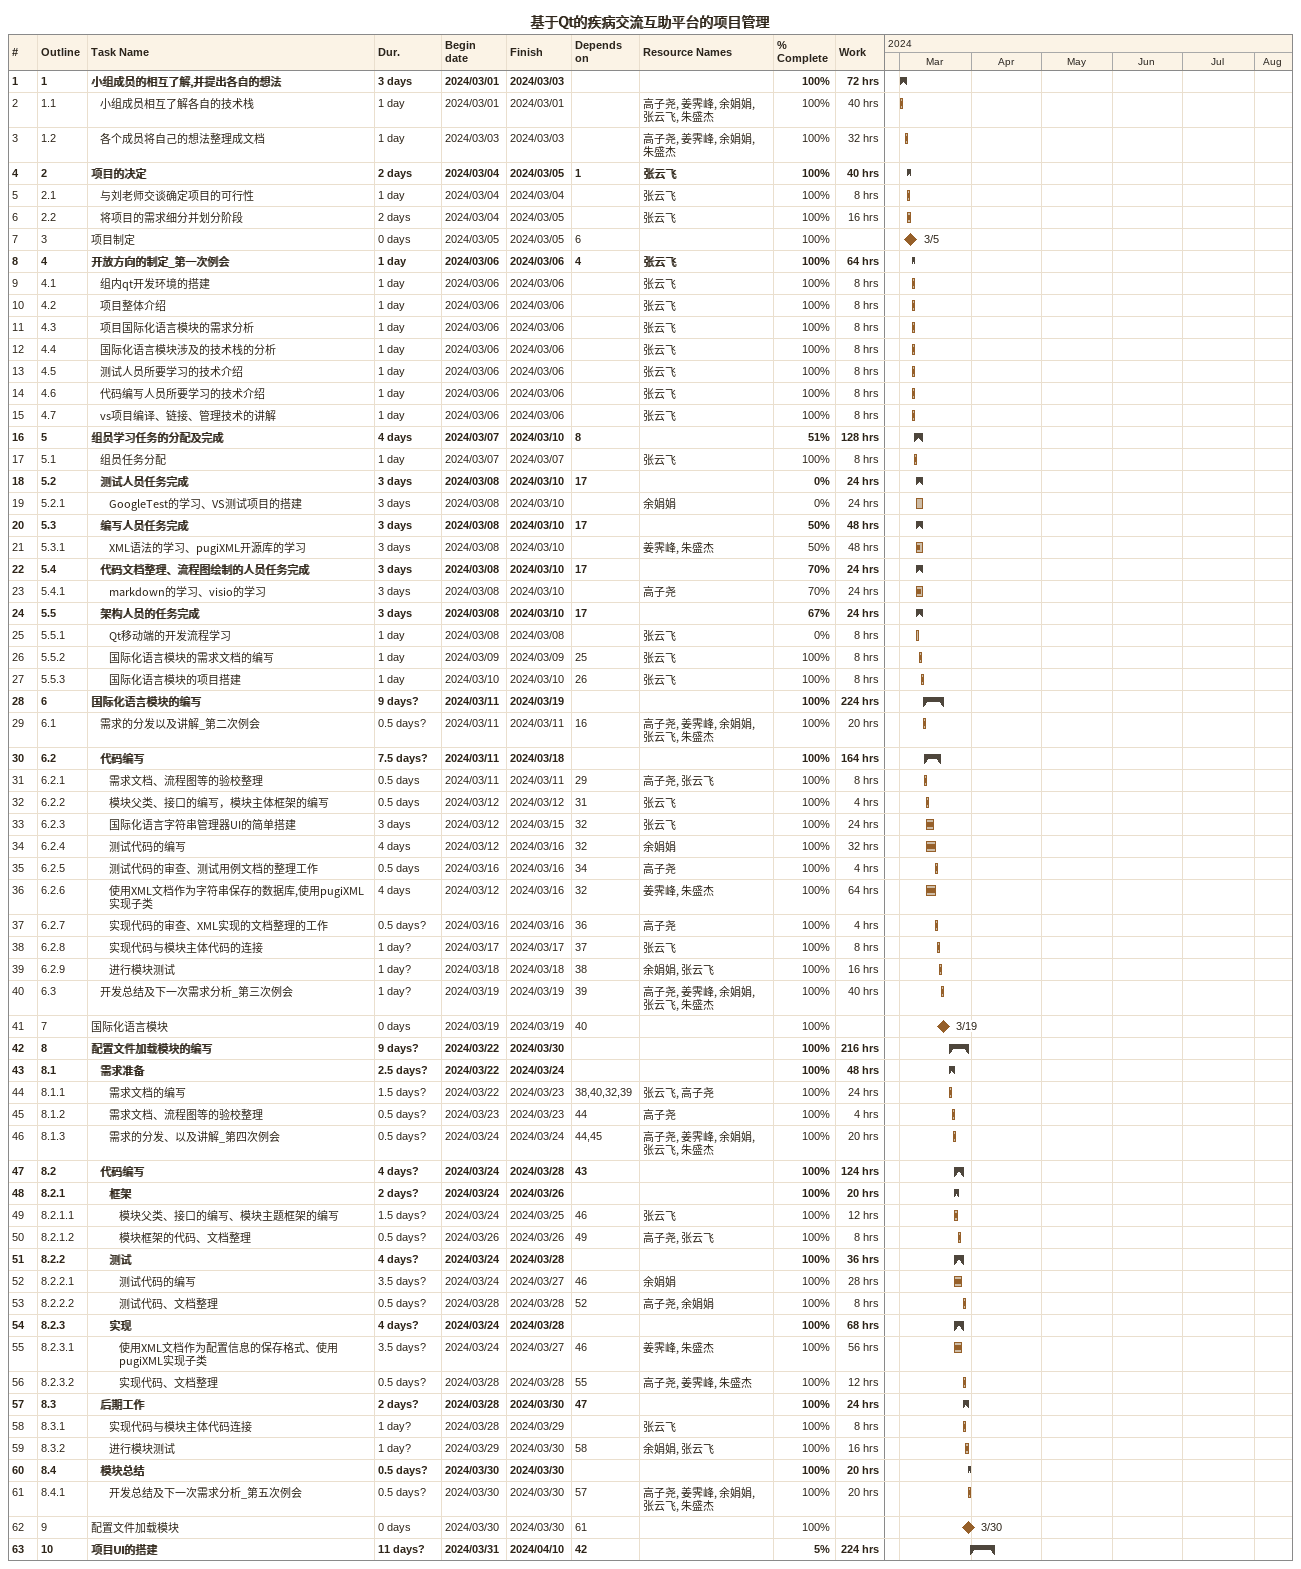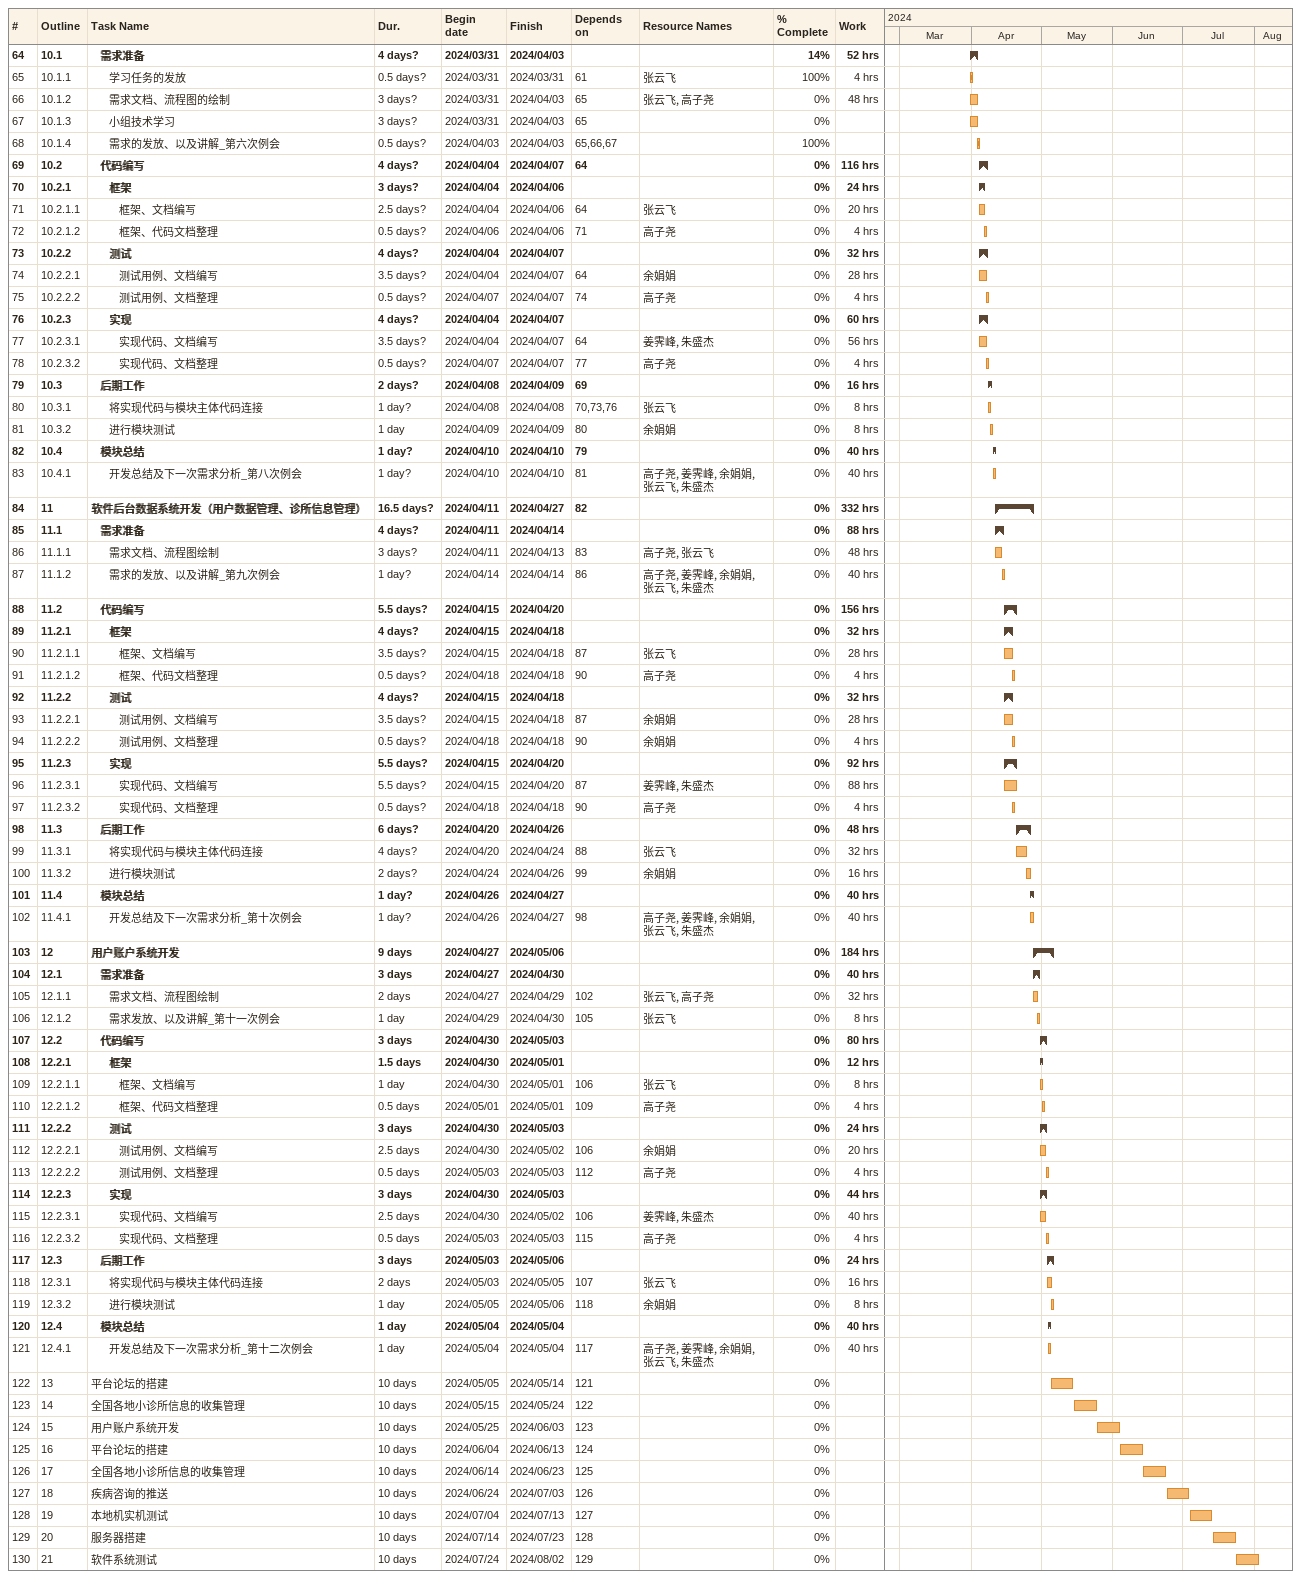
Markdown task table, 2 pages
基于Qt的疾病交流互助平台的项目管理

| ID | WBS | Task | Duration | Start | Finish | Predecessors | Resources | % complete | Work (h) |
|---|---|---|---|---|---|---|---|---|---|
| 1 | 1 | **小组成员的相互了解,并提出各自的想法** | 3d | 2024-03-01 | 2024-03-03 |  |  | 100 | 72 |
| 2 | 1.1 | 小组成员相互了解各自的技术栈 | 1d | 2024-03-01 | 2024-03-01 |  | 高子尧, 姜霁峰, 余娟娟, 张云飞, 朱盛杰 | 100 | 40 |
| 3 | 1.2 | 各个成员将自己的想法整理成文档 | 1d | 2024-03-03 | 2024-03-03 |  | 高子尧, 姜霁峰, 余娟娟, 朱盛杰 | 100 | 32 |
| 4 | 2 | **项目的决定** | 2d | 2024-03-04 | 2024-03-05 | 1 | 张云飞 | 100 | 40 |
| 5 | 2.1 | 与刘老师交谈确定项目的可行性 | 1d | 2024-03-04 | 2024-03-04 |  | 张云飞 | 100 | 8 |
| 6 | 2.2 | 将项目的需求细分并划分阶段 | 2d | 2024-03-04 | 2024-03-05 |  | 张云飞 | 100 | 16 |
| 7 | 3 | 项目制定 | 0d | 2024-03-05 | 2024-03-05 | 6 |  | 100 |  |
| 8 | 4 | **开放方向的制定_第一次例会** | 1d | 2024-03-06 | 2024-03-06 | 4 | 张云飞 | 100 | 64 |
| 9 | 4.1 | 组内qt开发环境的搭建 | 1d | 2024-03-06 | 2024-03-06 |  | 张云飞 | 100 | 8 |
| 10 | 4.2 | 项目整体介绍 | 1d | 2024-03-06 | 2024-03-06 |  | 张云飞 | 100 | 8 |
| 11 | 4.3 | 项目国际化语言模块的需求分析 | 1d | 2024-03-06 | 2024-03-06 |  | 张云飞 | 100 | 8 |
| 12 | 4.4 | 国际化语言模块涉及的技术栈的分析 | 1d | 2024-03-06 | 2024-03-06 |  | 张云飞 | 100 | 8 |
| 13 | 4.5 | 测试人员所要学习的技术介绍 | 1d | 2024-03-06 | 2024-03-06 |  | 张云飞 | 100 | 8 |
| 14 | 4.6 | 代码编写人员所要学习的技术介绍 | 1d | 2024-03-06 | 2024-03-06 |  | 张云飞 | 100 | 8 |
| 15 | 4.7 | vs项目编译、链接、管理技术的讲解 | 1d | 2024-03-06 | 2024-03-06 |  | 张云飞 | 100 | 8 |
| 16 | 5 | **组员学习任务的分配及完成** | 4d | 2024-03-07 | 2024-03-10 | 8 |  | 51 | 128 |
| 17 | 5.1 | 组员任务分配 | 1d | 2024-03-07 | 2024-03-07 |  | 张云飞 | 100 | 8 |
| 18 | 5.2 | **测试人员任务完成** | 3d | 2024-03-08 | 2024-03-10 | 17 |  | 0 | 24 |
| 19 | 5.2.1 | GoogleTest的学习、VS测试项目的搭建 | 3d | 2024-03-08 | 2024-03-10 |  | 余娟娟 | 0 | 24 |
| 20 | 5.3 | **编写人员任务完成** | 3d | 2024-03-08 | 2024-03-10 | 17 |  | 50 | 48 |
| 21 | 5.3.1 | XML语法的学习、pugiXML开源库的学习 | 3d | 2024-03-08 | 2024-03-10 |  | 姜霁峰, 朱盛杰 | 50 | 48 |
| 22 | 5.4 | **代码文档整理、流程图绘制的人员任务完成** | 3d | 2024-03-08 | 2024-03-10 | 17 |  | 70 | 24 |
| 23 | 5.4.1 | markdown的学习、visio的学习 | 3d | 2024-03-08 | 2024-03-10 |  | 高子尧 | 70 | 24 |
| 24 | 5.5 | **架构人员的任务完成** | 3d | 2024-03-08 | 2024-03-10 | 17 |  | 67 | 24 |
| 25 | 5.5.1 | Qt移动端的开发流程学习 | 1d | 2024-03-08 | 2024-03-08 |  | 张云飞 | 0 | 8 |
| 26 | 5.5.2 | 国际化语言模块的需求文档的编写 | 1d | 2024-03-09 | 2024-03-09 | 25 | 张云飞 | 100 | 8 |
| 27 | 5.5.3 | 国际化语言模块的项目搭建 | 1d | 2024-03-10 | 2024-03-10 | 26 | 张云飞 | 100 | 8 |
| 28 | 6 | **国际化语言模块的编写** | 9d? | 2024-03-11 | 2024-03-19 |  |  | 100 | 224 |
| 29 | 6.1 | 需求的分发以及讲解_第二次例会 | 0.5d? | 2024-03-11 | 2024-03-11 | 16 | 高子尧, 姜霁峰, 余娟娟, 张云飞, 朱盛杰 | 100 | 20 |
| 30 | 6.2 | **代码编写** | 7.5d? | 2024-03-11 | 2024-03-18 |  |  | 100 | 164 |
| 31 | 6.2.1 | 需求文档、流程图等的验校整理 | 0.5d | 2024-03-11 | 2024-03-11 | 29 | 高子尧, 张云飞 | 100 | 8 |
| 32 | 6.2.2 | 模块父类、接口的编写，模块主体框架的编写 | 0.5d | 2024-03-12 | 2024-03-12 | 31 | 张云飞 | 100 | 4 |
| 33 | 6.2.3 | 国际化语言字符串管理器UI的简单搭建 | 3d | 2024-03-12 | 2024-03-15 | 32 | 张云飞 | 100 | 24 |
| 34 | 6.2.4 | 测试代码的编写 | 4d | 2024-03-12 | 2024-03-16 | 32 | 余娟娟 | 100 | 32 |
| 35 | 6.2.5 | 测试代码的审查、测试用例文档的整理工作 | 0.5d | 2024-03-16 | 2024-03-16 | 34 | 高子尧 | 100 | 4 |
| 36 | 6.2.6 | 使用XML文档作为字符串保存的数据库,使用pugiXML实现子类 | 4d | 2024-03-12 | 2024-03-16 | 32 | 姜霁峰, 朱盛杰 | 100 | 64 |
| 37 | 6.2.7 | 实现代码的审查、XML实现的文档整理的工作 | 0.5d? | 2024-03-16 | 2024-03-16 | 36 | 高子尧 | 100 | 4 |
| 38 | 6.2.8 | 实现代码与模块主体代码的连接 | 1d? | 2024-03-17 | 2024-03-17 | 37 | 张云飞 | 100 | 8 |
| 39 | 6.2.9 | 进行模块测试 | 1d? | 2024-03-18 | 2024-03-18 | 38 | 余娟娟, 张云飞 | 100 | 16 |
| 40 | 6.3 | 开发总结及下一次需求分析_第三次例会 | 1d? | 2024-03-19 | 2024-03-19 | 39 | 高子尧, 姜霁峰, 余娟娟, 张云飞, 朱盛杰 | 100 | 40 |
| 41 | 7 | 国际化语言模块 | 0d | 2024-03-19 | 2024-03-19 | 40 |  | 100 |  |
| 42 | 8 | **配置文件加载模块的编写** | 9d? | 2024-03-22 | 2024-03-30 |  |  | 100 | 216 |
| 43 | 8.1 | **需求准备** | 2.5d? | 2024-03-22 | 2024-03-24 |  |  | 100 | 48 |
| 44 | 8.1.1 | 需求文档的编写 | 1.5d? | 2024-03-22 | 2024-03-23 | 38, 40, 32, 39 | 张云飞, 高子尧 | 100 | 24 |
| 45 | 8.1.2 | 需求文档、流程图等的验校整理 | 0.5d? | 2024-03-23 | 2024-03-23 | 44 | 高子尧 | 100 | 4 |
| 46 | 8.1.3 | 需求的分发、以及讲解_第四次例会 | 0.5d? | 2024-03-24 | 2024-03-24 | 44, 45 | 高子尧, 姜霁峰, 余娟娟, 张云飞, 朱盛杰 | 100 | 20 |
| 47 | 8.2 | **代码编写** | 4d? | 2024-03-24 | 2024-03-28 | 43 |  | 100 | 124 |
| 48 | 8.2.1 | **框架** | 2d? | 2024-03-24 | 2024-03-26 |  |  | 100 | 20 |
| 49 | 8.2.1.1 | 模块父类、接口的编写、模块主题框架的编写 | 1.5d? | 2024-03-24 | 2024-03-25 | 46 | 张云飞 | 100 | 12 |
| 50 | 8.2.1.2 | 模块框架的代码、文档整理 | 0.5d? | 2024-03-26 | 2024-03-26 | 49 | 高子尧, 张云飞 | 100 | 8 |
| 51 | 8.2.2 | **测试** | 4d? | 2024-03-24 | 2024-03-28 |  |  | 100 | 36 |
| 52 | 8.2.2.1 | 测试代码的编写 | 3.5d? | 2024-03-24 | 2024-03-27 | 46 | 余娟娟 | 100 | 28 |
| 53 | 8.2.2.2 | 测试代码、文档整理 | 0.5d? | 2024-03-28 | 2024-03-28 | 52 | 高子尧, 余娟娟 | 100 | 8 |
| 54 | 8.2.3 | **实现** | 4d? | 2024-03-24 | 2024-03-28 |  |  | 100 | 68 |
| 55 | 8.2.3.1 | 使用XML文档作为配置信息的保存格式、使用pugiXML实现子类 | 3.5d? | 2024-03-24 | 2024-03-27 | 46 | 姜霁峰, 朱盛杰 | 100 | 56 |
| 56 | 8.2.3.2 | 实现代码、文档整理 | 0.5d? | 2024-03-28 | 2024-03-28 | 55 | 高子尧, 姜霁峰, 朱盛杰 | 100 | 12 |
| 57 | 8.3 | **后期工作** | 2d? | 2024-03-28 | 2024-03-30 | 47 |  | 100 | 24 |
| 58 | 8.3.1 | 实现代码与模块主体代码连接 | 1d? | 2024-03-28 | 2024-03-29 |  | 张云飞 | 100 | 8 |
| 59 | 8.3.2 | 进行模块测试 | 1d? | 2024-03-29 | 2024-03-30 | 58 | 余娟娟, 张云飞 | 100 | 16 |
| 60 | 8.4 | **模块总结** | 0.5d? | 2024-03-30 | 2024-03-30 |  |  | 100 | 20 |
| 61 | 8.4.1 | 开发总结及下一次需求分析_第五次例会 | 0.5d? | 2024-03-30 | 2024-03-30 | 57 | 高子尧, 姜霁峰, 余娟娟, 张云飞, 朱盛杰 | 100 | 20 |
| 62 | 9 | 配置文件加载模块 | 0d | 2024-03-30 | 2024-03-30 | 61 |  | 100 |  |
| 63 | 10 | **项目UI的搭建** | 11d? | 2024-03-31 | 2024-04-10 | 42 |  | 5 | 224 |
| 64 | 10.1 | **需求准备** | 4d? | 2024-03-31 | 2024-04-03 |  |  | 14 | 52 |
| 65 | 10.1.1 | 学习任务的发放 | 0.5d? | 2024-03-31 | 2024-03-31 | 61 | 张云飞 | 100 | 4 |
| 66 | 10.1.2 | 需求文档、流程图的绘制 | 3d? | 2024-03-31 | 2024-04-03 | 65 | 张云飞, 高子尧 | 0 | 48 |
| 67 | 10.1.3 | 小组技术学习 | 3d? | 2024-03-31 | 2024-04-03 | 65 |  | 0 |  |
| 68 | 10.1.4 | 需求的发放、以及讲解_第六次例会 | 0.5d? | 2024-04-03 | 2024-04-03 | 65, 66, 67 |  | 100 |  |
| 69 | 10.2 | **代码编写** | 4d? | 2024-04-04 | 2024-04-07 | 64 |  | 0 | 116 |
| 70 | 10.2.1 | **框架** | 3d? | 2024-04-04 | 2024-04-06 |  |  | 0 | 24 |
| 71 | 10.2.1.1 | 框架、文档编写 | 2.5d? | 2024-04-04 | 2024-04-06 | 64 | 张云飞 | 0 | 20 |
| 72 | 10.2.1.2 | 框架、代码文档整理 | 0.5d? | 2024-04-06 | 2024-04-06 | 71 | 高子尧 | 0 | 4 |
| 73 | 10.2.2 | **测试** | 4d? | 2024-04-04 | 2024-04-07 |  |  | 0 | 32 |
| 74 | 10.2.2.1 | 测试用例、文档编写 | 3.5d? | 2024-04-04 | 2024-04-07 | 64 | 余娟娟 | 0 | 28 |
| 75 | 10.2.2.2 | 测试用例、文档整理 | 0.5d? | 2024-04-07 | 2024-04-07 | 74 | 高子尧 | 0 | 4 |
| 76 | 10.2.3 | **实现** | 4d? | 2024-04-04 | 2024-04-07 |  |  | 0 | 60 |
| 77 | 10.2.3.1 | 实现代码、文档编写 | 3.5d? | 2024-04-04 | 2024-04-07 | 64 | 姜霁峰, 朱盛杰 | 0 | 56 |
| 78 | 10.2.3.2 | 实现代码、文档整理 | 0.5d? | 2024-04-07 | 2024-04-07 | 77 | 高子尧 | 0 | 4 |
| 79 | 10.3 | **后期工作** | 2d? | 2024-04-08 | 2024-04-09 | 69 |  | 0 | 16 |
| 80 | 10.3.1 | 将实现代码与模块主体代码连接 | 1d? | 2024-04-08 | 2024-04-08 | 70, 73, 76 | 张云飞 | 0 | 8 |
| 81 | 10.3.2 | 进行模块测试 | 1d | 2024-04-09 | 2024-04-09 | 80 | 余娟娟 | 0 | 8 |
| 82 | 10.4 | **模块总结** | 1d? | 2024-04-10 | 2024-04-10 | 79 |  | 0 | 40 |
| 83 | 10.4.1 | 开发总结及下一次需求分析_第八次例会 | 1d? | 2024-04-10 | 2024-04-10 | 81 | 高子尧, 姜霁峰, 余娟娟, 张云飞, 朱盛杰 | 0 | 40 |
| 84 | 11 | **软件后台数据系统开发（用户数据管理、诊所信息管理）** | 16.5d? | 2024-04-11 | 2024-04-27 | 82 |  | 0 | 332 |
| 85 | 11.1 | **需求准备** | 4d? | 2024-04-11 | 2024-04-14 |  |  | 0 | 88 |
| 86 | 11.1.1 | 需求文档、流程图绘制 | 3d? | 2024-04-11 | 2024-04-13 | 83 | 高子尧, 张云飞 | 0 | 48 |
| 87 | 11.1.2 | 需求的发放、以及讲解_第九次例会 | 1d? | 2024-04-14 | 2024-04-14 | 86 | 高子尧, 姜霁峰, 余娟娟, 张云飞, 朱盛杰 | 0 | 40 |
| 88 | 11.2 | **代码编写** | 5.5d? | 2024-04-15 | 2024-04-20 |  |  | 0 | 156 |
| 89 | 11.2.1 | **框架** | 4d? | 2024-04-15 | 2024-04-18 |  |  | 0 | 32 |
| 90 | 11.2.1.1 | 框架、文档编写 | 3.5d? | 2024-04-15 | 2024-04-18 | 87 | 张云飞 | 0 | 28 |
| 91 | 11.2.1.2 | 框架、代码文档整理 | 0.5d? | 2024-04-18 | 2024-04-18 | 90 | 高子尧 | 0 | 4 |
| 92 | 11.2.2 | **测试** | 4d? | 2024-04-15 | 2024-04-18 |  |  | 0 | 32 |
| 93 | 11.2.2.1 | 测试用例、文档编写 | 3.5d? | 2024-04-15 | 2024-04-18 | 87 | 余娟娟 | 0 | 28 |
| 94 | 11.2.2.2 | 测试用例、文档整理 | 0.5d? | 2024-04-18 | 2024-04-18 | 90 | 余娟娟 | 0 | 4 |
| 95 | 11.2.3 | **实现** | 5.5d? | 2024-04-15 | 2024-04-20 |  |  | 0 | 92 |
| 96 | 11.2.3.1 | 实现代码、文档编写 | 5.5d? | 2024-04-15 | 2024-04-20 | 87 | 姜霁峰, 朱盛杰 | 0 | 88 |
| 97 | 11.2.3.2 | 实现代码、文档整理 | 0.5d? | 2024-04-18 | 2024-04-18 | 90 | 高子尧 | 0 | 4 |
| 98 | 11.3 | **后期工作** | 6d? | 2024-04-20 | 2024-04-26 |  |  | 0 | 48 |
| 99 | 11.3.1 | 将实现代码与模块主体代码连接 | 4d? | 2024-04-20 | 2024-04-24 | 88 | 张云飞 | 0 | 32 |
| 100 | 11.3.2 | 进行模块测试 | 2d? | 2024-04-24 | 2024-04-26 | 99 | 余娟娟 | 0 | 16 |
| 101 | 11.4 | **模块总结** | 1d? | 2024-04-26 | 2024-04-27 |  |  | 0 | 40 |
| 102 | 11.4.1 | 开发总结及下一次需求分析_第十次例会 | 1d? | 2024-04-26 | 2024-04-27 | 98 | 高子尧, 姜霁峰, 余娟娟, 张云飞, 朱盛杰 | 0 | 40 |
| 103 | 12 | **用户账户系统开发** | 9d | 2024-04-27 | 2024-05-06 |  |  | 0 | 184 |
| 104 | 12.1 | **需求准备** | 3d | 2024-04-27 | 2024-04-30 |  |  | 0 | 40 |
| 105 | 12.1.1 | 需求文档、流程图绘制 | 2d | 2024-04-27 | 2024-04-29 | 102 | 张云飞, 高子尧 | 0 | 32 |
| 106 | 12.1.2 | 需求发放、以及讲解_第十一次例会 | 1d | 2024-04-29 | 2024-04-30 | 105 | 张云飞 | 0 | 8 |
| 107 | 12.2 | **代码编写** | 3d | 2024-04-30 | 2024-05-03 |  |  | 0 | 80 |
| 108 | 12.2.1 | **框架** | 1.5d | 2024-04-30 | 2024-05-01 |  |  | 0 | 12 |
| 109 | 12.2.1.1 | 框架、文档编写 | 1d | 2024-04-30 | 2024-05-01 | 106 | 张云飞 | 0 | 8 |
| 110 | 12.2.1.2 | 框架、代码文档整理 | 0.5d | 2024-05-01 | 2024-05-01 | 109 | 高子尧 | 0 | 4 |
| 111 | 12.2.2 | **测试** | 3d | 2024-04-30 | 2024-05-03 |  |  | 0 | 24 |
| 112 | 12.2.2.1 | 测试用例、文档编写 | 2.5d | 2024-04-30 | 2024-05-02 | 106 | 余娟娟 | 0 | 20 |
| 113 | 12.2.2.2 | 测试用例、文档整理 | 0.5d | 2024-05-03 | 2024-05-03 | 112 | 高子尧 | 0 | 4 |
| 114 | 12.2.3 | **实现** | 3d | 2024-04-30 | 2024-05-03 |  |  | 0 | 44 |
| 115 | 12.2.3.1 | 实现代码、文档编写 | 2.5d | 2024-04-30 | 2024-05-02 | 106 | 姜霁峰, 朱盛杰 | 0 | 40 |
| 116 | 12.2.3.2 | 实现代码、文档整理 | 0.5d | 2024-05-03 | 2024-05-03 | 115 | 高子尧 | 0 | 4 |
| 117 | 12.3 | **后期工作** | 3d | 2024-05-03 | 2024-05-06 |  |  | 0 | 24 |
| 118 | 12.3.1 | 将实现代码与模块主体代码连接 | 2d | 2024-05-03 | 2024-05-05 | 107 | 张云飞 | 0 | 16 |
| 119 | 12.3.2 | 进行模块测试 | 1d | 2024-05-05 | 2024-05-06 | 118 | 余娟娟 | 0 | 8 |
| 120 | 12.4 | **模块总结** | 1d | 2024-05-04 | 2024-05-04 |  |  | 0 | 40 |
| 121 | 12.4.1 | 开发总结及下一次需求分析_第十二次例会 | 1d | 2024-05-04 | 2024-05-04 | 117 | 高子尧, 姜霁峰, 余娟娟, 张云飞, 朱盛杰 | 0 | 40 |
| 122 | 13 | 平台论坛的搭建 | 10d | 2024-05-05 | 2024-05-14 | 121 |  | 0 |  |
| 123 | 14 | 全国各地小诊所信息的收集管理 | 10d | 2024-05-15 | 2024-05-24 | 122 |  | 0 |  |
| 124 | 15 | 用户账户系统开发 | 10d | 2024-05-25 | 2024-06-03 | 123 |  | 0 |  |
| 125 | 16 | 平台论坛的搭建 | 10d | 2024-06-04 | 2024-06-13 | 124 |  | 0 |  |
| 126 | 17 | 全国各地小诊所信息的收集管理 | 10d | 2024-06-14 | 2024-06-23 | 125 |  | 0 |  |
| 127 | 18 | 疾病咨询的推送 | 10d | 2024-06-24 | 2024-07-03 | 126 |  | 0 |  |
| 128 | 19 | 本地机实机测试 | 10d | 2024-07-04 | 2024-07-13 | 127 |  | 0 |  |
| 129 | 20 | 服务器搭建 | 10d | 2024-07-14 | 2024-07-23 | 128 |  | 0 |  |
| 130 | 21 | 软件系统测试 | 10d | 2024-07-24 | 2024-08-02 | 129 |  | 0 |  |
